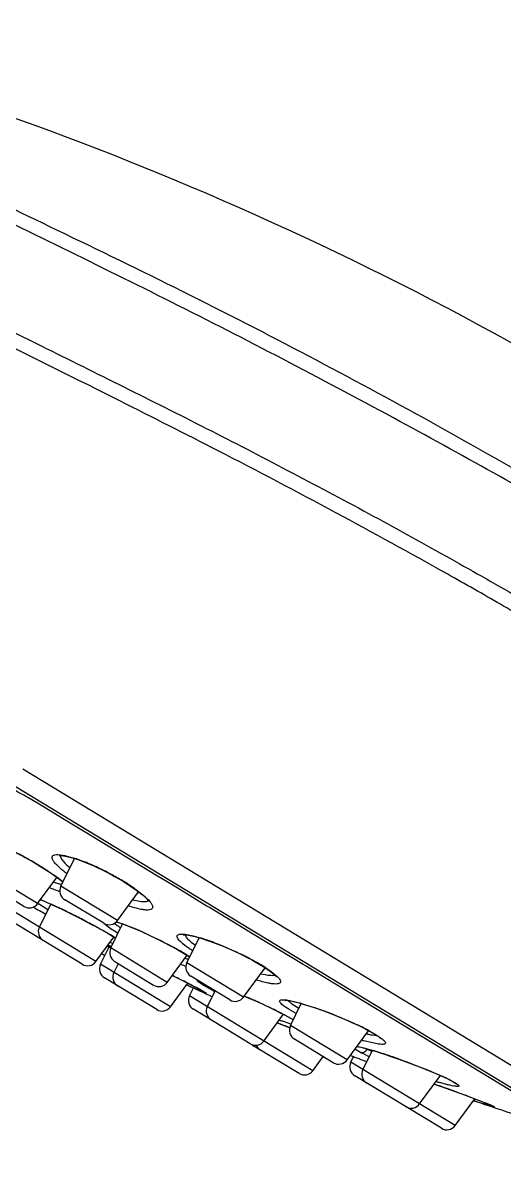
# Model space of a CAD drawing. Header units: millimetres. Extents: x 2881 to 3722, y -1342 to -748.
# Drawn here: x 3448.8 to 3472, y -861.6 to -806.8 of the extents above; entities that cross this region are included whole.
import ezdxf

# ---------------------------------------------------------------- set-up
doc = ezdxf.new("R2010")
doc.units = ezdxf.units.MM

msp = doc.modelspace()

# ---------------------------------------------------------------- linework, layer by layer
at = {"linetype": 'Continuous'}
for p, q in [((3477.355, -861.015), (3415.044, -823.225)), ((3478.38, -860.568), (3448.837, -842.651)), ((3449.544, -844.288), (3449.085, -844.007)), ((3451.195, -845.288), (3449.544, -844.288)), ((3451.831, -845.674), (3451.195, -845.288)), ((3455.313, -847.784), (3451.831, -845.674)), ((3448.867, -846.831), (3448.868, -846.836)), ((3450.667, -848.265), (3451.323, -846.935)), ((3450.959, -846.817), (3451.365, -846.936)), ((3451.434, -846.959), (3451.803, -847.097)), ((3449.552, -849.103), (3446.833, -847.454)), ((3450.079, -847.556), (3450.466, -847.824)), ((3451.736, -847.08), (3452.25, -847.295)), ((3452.25, -847.295), (3452.814, -847.564)), ((3452.814, -847.564), (3453.122, -847.726)), ((3448.889, -849.235), (3447.023, -848.103)), ((3449.552, -849.103), (3450.477, -847.841)), ((3450.315, -848.072), (3450.705, -848.184)), ((3450.466, -847.824), (3450.776, -848.062)), ((3453.13, -847.722), (3453.122, -847.726)), ((3455.695, -848.016), (3455.313, -847.784)), ((3456.246, -848.35), (3455.695, -848.016)), ((3450.633, -848.539), (3450.118, -848.35)), ((3453.386, -849.914), (3450.667, -848.265)), ((3453.386, -849.914), (3454.397, -848.534)), ((3454.196, -848.372), (3454.606, -848.682)), ((3457.651, -849.202), (3456.246, -848.35)), ((3452.352, -851.882), (3447.955, -849.215)), ((3450.04, -849.393), (3449.6, -849.118)), ((3449.633, -850.233), (3450.18, -849.123)), ((3449.689, -848.916), (3449.798, -848.959)), ((3449.73, -848.928), (3450.189, -849.125)), ((3449.798, -848.959), (3449.978, -849.034)), ((3452.723, -850.046), (3450.857, -848.913)), ((3454.13, -848.92), (3454.375, -848.974)), ((3457.801, -849.293), (3457.651, -849.202)), ((3450.683, -849.355), (3450.964, -849.491)), ((3450.964, -849.491), (3451.264, -849.64)), ((3451.213, -849.613), (3451.26, -849.637)), ((3459.955, -850.599), (3457.801, -849.293)), ((3451.689, -852.014), (3448.144, -849.864)), ((3451.894, -849.963), (3451.943, -849.989)), ((3451.943, -849.989), (3451.967, -850.001)), ((3451.967, -850.001), (3452.014, -850.027)), ((3452.286, -850.175), (3452.483, -850.283)), ((3452.293, -850.177), (3452.286, -850.175)), ((3452.483, -850.283), (3452.719, -850.415)), ((3452.89, -850.181), (3452.734, -850.049)), ((3453.085, -850.321), (3452.89, -850.181)), ((3453.061, -851.231), (3453.632, -850.074)), ((3453.397, -850.524), (3453.085, -850.321)), ((3453.253, -850.055), (3453.375, -850.146)), ((3453.351, -849.97), (3453.634, -850.069)), ((3453.663, -850.08), (3454.185, -850.287)), ((3452.352, -851.882), (3453.216, -850.704)), ((3452.832, -850.477), (3452.852, -850.489)), ((3456.631, -850.575), (3457.02, -850.65)), ((3456.725, -851.939), (3457.315, -850.74)), ((3457.02, -850.65), (3457.366, -850.745)), ((3457.715, -850.865), (3458.072, -850.993)), ((3462.307, -852.026), (3459.955, -850.599)), ((3452.572, -852.015), (3453.001, -851.143)), ((3453.066, -851.216), (3452.903, -851.128)), ((3453.06, -851.153), (3453.092, -851.168)), ((3455.78, -852.88), (3453.061, -851.231)), ((3455.99, -851.155), (3456.287, -851.319)), ((3456.004, -851.159), (3455.99, -851.155)), ((3456.93, -850.946), (3457.128, -851.092)), ((3458.867, -851.322), (3459.281, -851.514)), ((3452.63, -851.503), (3452.779, -851.594)), ((3453.251, -851.88), (3455.117, -853.012)), ((3455.78, -852.88), (3456.73, -851.583)), ((3459.444, -853.587), (3456.725, -851.939)), ((3456.793, -851.622), (3456.859, -851.666)), ((3459.281, -851.514), (3459.687, -851.718)), ((3459.687, -851.718), (3459.822, -851.789)), ((3459.822, -851.789), (3460.003, -851.889)), ((3459.843, -851.794), (3459.822, -851.789)), ((3455.932, -854.053), (3452.572, -852.015)), ((3453.416, -851.992), (3453.213, -852.404)), ((3459.444, -853.587), (3460.478, -852.176)), ((3460.279, -852.467), (3460.473, -852.506)), ((3460.508, -852.182), (3460.764, -852.356)), ((3460.764, -852.356), (3461.053, -852.591)), ((3462.444, -852.109), (3462.307, -852.026)), ((3462.549, -852.172), (3462.444, -852.109)), ((3464.801, -853.538), (3462.549, -852.172)), ((3455.269, -854.185), (3452.761, -852.664)), ((3455.932, -854.053), (3456.762, -852.92)), ((3456.102, -852.592), (3456.023, -852.553)), ((3458.781, -853.719), (3456.914, -852.587)), ((3457.991, -853.287), (3457.615, -853.081)), ((3456.844, -853.525), (3457.035, -853.136)), ((3462.771, -857.12), (3456.844, -853.525)), ((3457.099, -853.091), (3457.088, -853.086)), ((3457.551, -853.37), (3457.306, -853.266)), ((3457.36, -853.228), (3457.426, -853.264)), ((3457.49, -853.297), (3457.571, -853.343)), ((3457.554, -853.335), (3457.584, -853.353)), ((3457.584, -853.353), (3457.592, -853.357)), ((3457.703, -854.046), (3458.075, -853.291)), ((3459.479, -853.54), (3459.582, -853.584)), ((3474.742, -859.567), (3464.801, -853.538)), ((3459.759, -855.827), (3457.033, -854.174)), ((3461.977, -854.374), (3461.628, -854.176)), ((3461.696, -854.953), (3462.218, -853.894)), ((3461.848, -853.963), (3462.099, -854.113)), ((3462.278, -853.906), (3462.728, -854.047)), ((3460.422, -855.695), (3461.365, -854.408)), ((3461.417, -854.446), (3461.52, -854.501)), ((3461.439, -854.455), (3461.417, -854.446)), ((3461.42, -854.445), (3461.439, -854.455)), ((3461.439, -854.455), (3461.837, -854.675)), ((3461.52, -854.501), (3461.665, -854.58)), ((3461.061, -854.818), (3461.12, -854.842)), ((3461.064, -854.819), (3461.344, -854.933)), ((3461.12, -854.842), (3461.231, -854.887)), ((3461.674, -854.871), (3461.32, -854.75)), ((3461.344, -854.933), (3461.665, -855.065)), ((3464.415, -856.602), (3461.696, -854.953)), ((3464.415, -856.602), (3465.439, -855.205)), ((3464.643, -854.801), (3464.98, -854.958)), ((3464.98, -854.958), (3465.295, -855.115)), ((3465.295, -855.115), (3465.369, -855.153)), ((3465.401, -855.164), (3465.369, -855.153)), ((3465.501, -855.218), (3465.816, -855.398)), ((3463.752, -856.734), (3461.886, -855.602)), ((3465.785, -855.821), (3465.223, -855.683)), ((3465.631, -855.404), (3465.834, -855.428)), ((3465.816, -855.398), (3466.103, -855.593)), ((3462.108, -857.251), (3459.939, -855.936)), ((3465.057, -856.238), (3464.787, -856.092)), ((3464.877, -855.946), (3465.074, -855.988)), ((3465.335, -856.371), (3465.057, -856.238)), ((3465.074, -855.988), (3465.7, -856.162)), ((3465.178, -857.065), (3465.632, -856.143)), ((3465.373, -856.084), (3465.596, -856.188)), ((3465.596, -856.188), (3465.614, -856.196)), ((3462.771, -857.12), (3463.268, -856.441)), ((3464.596, -856.712), (3464.746, -856.409)), ((3469.608, -859.752), (3464.596, -856.712)), ((3468.945, -859.884), (3464.786, -857.361)), ((3467.897, -858.714), (3468.896, -857.351)), ((3468.277, -857.087), (3468.562, -857.205)), ((3468.454, -857.158), (3468.98, -857.385)), ((3468.562, -857.205), (3468.83, -857.321)), ((3468.596, -857.76), (3468.943, -857.883)), ((3469.256, -857.793), (3468.858, -857.684)), ((3468.943, -857.883), (3469.389, -858.042)), ((3468.946, -857.884), (3469.17, -857.964)), ((3469.288, -857.533), (3469.318, -857.547)), ((3469.352, -857.561), (3469.318, -857.547)), ((3469.352, -857.561), (3469.524, -857.65)), ((3469.638, -857.728), (3469.65, -857.738)), ((3469.608, -859.752), (3470.549, -858.467)), ((3470.185, -858.331), (3471.042, -858.654)), ((3470.558, -858.573), (3470.494, -858.551)), ((3470.664, -858.509), (3470.842, -858.577)), ((3470.842, -858.577), (3471.004, -858.64)), ((3471.314, -858.815), (3470.993, -858.715)), ((3471.215, -858.722), (3471.356, -858.78)), ((3471.269, -858.745), (3471.355, -858.78)), ((3471.377, -858.789), (3471.355, -858.78)), ((3471.445, -858.821), (3471.451, -858.824))]:
    msp.add_line(p, q, dxfattribs=at)
for points in [[(3448.163, -846.473), (3448.479, -846.631), (3448.808, -846.803), (3448.868, -846.836)], [(3448.868, -846.836), (3448.957, -846.885), (3449.337, -847.1), (3449.694, -847.315), (3450.02, -847.523)], [(3450.577, -846.795), (3450.583, -846.794), (3450.707, -846.794), (3450.953, -846.833), (3451.299, -846.926), (3451.736, -847.08)], [(3450.02, -847.523), (3450.307, -847.717), (3450.549, -847.893)], [(3450.549, -847.893), (3450.744, -848.047), (3450.765, -848.066)], [(3453.122, -847.726), (3453.25, -847.796), (3453.652, -848.03)], [(3453.652, -848.03), (3454.013, -848.259), (3454.321, -848.474), (3454.568, -848.668), (3454.748, -848.831), (3454.861, -848.957), (3454.885, -848.988)], [(3449.978, -849.034), (3450.187, -849.126), (3450.422, -849.233), (3450.683, -849.355)], [(3451.264, -849.64), (3451.579, -849.8), (3451.903, -849.969)], [(3451.903, -849.969), (3452.231, -850.144), (3452.286, -850.175)], [(3453.328, -849.968), (3453.533, -850.037), (3453.767, -850.123), (3454.029, -850.226), (3454.314, -850.345)], [(3454.314, -850.345), (3454.619, -850.478), (3454.94, -850.626), (3455.271, -850.785), (3455.604, -850.952), (3455.932, -851.124), (3455.99, -851.155)], [(3452.719, -850.415), (3452.941, -850.542), (3453.145, -850.661), (3453.297, -850.753)], [(3456.55, -850.599), (3456.546, -850.601), (3456.584, -850.598), (3456.703, -850.604), (3456.884, -850.633), (3457.116, -850.685), (3457.395, -850.762), (3457.715, -850.865)], [(3452.927, -851.097), (3452.946, -851.105), (3452.998, -851.127), (3453.06, -851.153)], [(3456.287, -851.319), (3456.554, -851.475), (3456.793, -851.622)], [(3458.072, -850.993), (3458.46, -851.147), (3458.867, -851.322)], [(3460.003, -851.889), (3460.382, -852.112), (3460.672, -852.304), (3460.88, -852.463), (3461.008, -852.582), (3461.036, -852.615)], [(3456.021, -852.552), (3456.261, -852.67), (3456.45, -852.764), (3456.632, -852.855), (3456.806, -852.943), (3456.97, -853.026)], [(3456.97, -853.026), (3457.194, -853.141), (3457.282, -853.187), (3457.36, -853.228)], [(3457.426, -853.264), (3457.481, -853.294), (3457.526, -853.319), (3457.554, -853.335)], [(3459.582, -853.584), (3459.851, -853.701), (3460.123, -853.822), (3460.396, -853.946), (3460.665, -854.072), (3460.926, -854.198)], [(3461.426, -853.738), (3461.428, -853.738), (3461.479, -853.738), (3461.577, -853.747), (3461.719, -853.77), (3461.899, -853.81), (3462.114, -853.865)], [(3462.114, -853.865), (3462.36, -853.935), (3462.634, -854.02), (3462.932, -854.12)], [(3462.932, -854.12), (3463.252, -854.233), (3463.589, -854.36), (3463.938, -854.498), (3464.292, -854.646), (3464.643, -854.801)], [(3460.926, -854.198), (3461.175, -854.322), (3461.417, -854.446)], [(3461.665, -854.58), (3461.789, -854.65), (3461.833, -854.677)], [(3465.369, -855.153), (3465.622, -855.291), (3465.811, -855.404)], [(3465.811, -855.404), (3465.953, -855.499), (3466.047, -855.571), (3466.076, -855.597)], [(3464.889, -855.955), (3464.962, -855.968), (3465.076, -855.993), (3465.215, -856.027), (3465.379, -856.07)], [(3465.379, -856.07), (3465.567, -856.124), (3465.777, -856.187)], [(3465.777, -856.187), (3466.008, -856.26), (3466.256, -856.341)], [(3466.256, -856.341), (3466.52, -856.43), (3466.798, -856.527), (3467.086, -856.63), (3467.382, -856.739), (3467.682, -856.852), (3467.982, -856.969), (3468.277, -857.087)], [(3468.83, -857.321), (3469.074, -857.431), (3469.288, -857.533)], [(3469.318, -857.547), (3469.407, -857.593), (3469.512, -857.65)], [(3469.512, -857.65), (3469.59, -857.696), (3469.638, -857.728)], [(3469.389, -858.042), (3469.613, -858.123), (3469.835, -858.203), (3470.054, -858.283), (3470.267, -858.361), (3470.471, -858.437), (3470.664, -858.509)], [(3471.004, -858.64), (3471.147, -858.696), (3471.269, -858.745)], [(3471.355, -858.78), (3471.393, -858.797), (3471.425, -858.812), (3471.445, -858.821)]]:
    msp.add_lwpolyline(points, dxfattribs=at)
for centre, radius, start, end in [((3219.842, -1291.92), 522.137, 62.83514, 63.41614), ((3453.606, -844.127), 3.651, 229.7123, 230.0892), ((3453.785, -843.912), 3.93, 230.0945, 230.8591), ((3449.216, -853.388), 6.801, 70.9588, 71.5799), ((3442.961, -858.306), 12.893, 56.4907, 56.9008), ((3447.938, -856.792), 10.437, 67.1352, 68.2666), ((3447.126, -858.705), 12.515, 64.0571, 67.1084), ((3446.626, -859.746), 13.671, 63.4496, 64.0839), ((3446.594, -859.796), 13.729, 61.5709, 63.4224), ((3446.902, -859.217), 13.073, 58.6928, 61.5498), ((3448.198, -857.079), 10.573, 56.6819, 58.6733), ((3451.116, -848.486), 0.5, 153.7645, 238.7653), ((3449.186, -855.574), 8.773, 55.1707, 56.6736), ((3455.566, -844.415), 4.312, 254.0367, 254.3051), ((3455.487, -844.7), 4.016, 254.298, 255.1768), ((3449.149, -848.807), 0.5, 238.7635, 323.7643), ((3452.906, -844.142), 5.975, 235.9363, 236.3974), ((3447.256, -855.106), 6.655, 68.1686, 68.5928), ((3455.177, -841.048), 9.501, 238.0456, 238.2595), ((3441.559, -868.32), 21.046, 65.2101, 65.7917), ((3440.432, -870.769), 23.742, 65.1007, 65.2197), ((3439.397, -872.992), 26.194, 64.6048, 65.095), ((3514.52, -729.459), 136.397, 241.44988, 241.74196), ((3437.748, -876.467), 30.041, 64.0502, 64.6054), ((3436.796, -878.43), 32.222, 63.8957, 64.0555), ((3436.401, -879.235), 33.119, 63.6837, 63.8956), ((3436.004, -880.039), 34.016, 63.4411, 63.6836), ((3435.502, -881.042), 35.137, 62.1899, 63.3539), ((3450.082, -850.454), 0.5, 153.7645, 238.7653), ((3435.438, -881.168), 35.278, 61.4603, 61.9742), ((3434.576, -882.656), 36.997, 61.0703, 61.3879), ((3436.221, -879.677), 33.594, 60.8483, 61.069), ((3438.583, -875.452), 28.754, 60.2953, 60.8577), ((3452.983, -849.618), 0.5, 238.7635, 323.7643), ((3454.735, -848.162), 2.404, 231.2148, 231.9335), ((3456.35, -845.954), 5.14, 234.6414, 236.719), ((3449.844, -860.353), 10.96, 69.6051, 69.7689), ((3441.137, -870.973), 23.597, 59.8663, 60.2344), ((3443.17, -867.477), 19.553, 58.9096, 59.8757), ((3445.328, -863.875), 15.355, 58.7215, 58.8654), ((3454.782, -859.318), 8.953, 72.2317, 73.2237), ((3454.283, -860.864), 10.578, 70.5194, 72.2156), ((3453.725, -862.45), 12.259, 69.1638, 70.534), ((3514.52, -729.459), 136.397, 243.14582, 243.21955), ((3450.341, -857.348), 6.765, 66.8619, 67.6656), ((3448.449, -861.787), 11.59, 66.4569, 66.8886), ((3453.51, -851.452), 0.5, 153.7645, 238.7653), ((3460.338, -834.71), 17.813, 245.7977, 245.9691), ((3459.798, -835.923), 16.485, 245.9674, 246.2628), ((3447.244, -867.309), 18.373, 60.3247, 61.5235), ((3449.246, -863.792), 14.326, 59.3945, 60.3167), ((3451.949, -851.586), 0.5, 238.7635, 323.7643), ((3450.874, -861.046), 11.133, 58.0141, 59.4092), ((3458.362, -846.252), 5.736, 252.5033, 254.0208), ((3457.173, -852.16), 0.5, 153.7645, 238.7653), ((3452.069, -859.125), 8.871, 57.2246, 57.9921), ((3458.098, -847.164), 4.787, 254.0561, 254.3819), ((3452.613, -865.358), 15.371, 63.5357, 64.0825), ((3453.22, -864.136), 14.007, 61.7801, 63.5303), ((3453.921, -862.793), 12.492, 60.4827, 61.7017), ((3455.15, -860.634), 10.008, 58.6702, 60.5122), ((3453.02, -852.236), 0.5, 153.7645, 238.7653), ((3453.661, -852.625), 0.5, 153.7645, 238.764), ((3459.809, -843.034), 9.591, 249.3702, 251.0069), ((3456.292, -858.751), 7.806, 57.3043, 58.6462), ((3455.377, -852.584), 0.5, 238.7635, 323.7643), ((3413.285, -939.566), 96.943, 63.58939, 63.78921), ((3426.073, -913.848), 68.221, 63.26586, 63.60163), ((3514.52, -729.459), 136.397, 244.92402, 245.49191), ((3474.816, -813.911), 43.075, 245.1572, 245.6859), ((3435.476, -895.199), 47.335, 62.9263, 63.2762), ((3440.391, -885.579), 36.532, 62.784, 62.922), ((3457.292, -853.746), 0.5, 153.7645, 238.7653), ((3466.376, -832.623), 22.547, 245.6533, 246.2799), ((3440.589, -885.121), 36.035, 62.5969, 62.7315), ((3446.283, -874.152), 23.676, 62.051, 62.6118), ((3451.669, -863.974), 12.16, 61.707, 61.9933), ((3453.412, -860.738), 8.485, 61.2728, 61.7138), ((3465.425, -839.119), 16, 242.3116, 242.5682), ((3459.041, -853.292), 0.5, 238.7635, 323.7643), ((3445.804, -885.59), 34.847, 66.6997, 66.9212), ((3445.816, -885.564), 34.819, 65.9973, 66.7001), ((3455.528, -853.757), 0.5, 238.7636, 323.7643), ((3458.151, -854.267), 0.5, 153.7645, 238.7656), ((3446.056, -885.026), 34.23, 65.6368, 65.9979), ((3447.239, -882.427), 31.374, 64.7344, 65.6479), ((3448.585, -879.563), 28.21, 64.5695, 64.7228), ((3449.73, -877.163), 25.551, 63.9798, 64.5774), ((3451.369, -873.805), 21.814, 63.256, 63.9805), ((3467.208, -838.385), 17.392, 249.6609, 249.8954), ((3453.068, -870.439), 18.043, 62.427, 63.2631), ((3466.645, -839.925), 15.752, 249.8933, 250.2431), ((3418.576, -959.501), 112.976, 67.58716, 67.81734), ((3462.145, -855.174), 0.5, 153.7645, 238.7653), ((3463.662, -848.65), 6.531, 252.2804, 252.8702), ((3458.435, -868.618), 15.151, 64.0148, 64.5688), ((3459.6, -866.232), 12.496, 62.4889, 64.0216), ((3460.452, -864.582), 10.639, 62.2782, 62.4539), ((3460.67, -864.138), 10.144, 61.5611, 62.2039), ((3460.018, -855.399), 0.5, 238.7632, 323.7643), ((3468.167, -845.403), 10.694, 253.4689, 254.0167), ((3466.554, -850.002), 5.481, 257.1591, 258.7803), ((3466.24, -851.593), 3.859, 258.7546, 260.9171), ((3465.93, -853.98), 1.451, 266.2088, 266.8177), ((3460.198, -855.509), 0.5, 226.4205, 238.7653), ((3460.5, -855.692), 0.5, 203.8822, 238.764), ((3467.483, -851.754), 4.817, 242.9935, 244.026), ((3460.365, -873.654), 18.288, 72.8223, 73.0368), ((3459.231, -877.303), 22.109, 71.752, 72.8076), ((3457.619, -882.253), 27.315, 71.642, 71.7933), ((3457.205, -883.501), 28.629, 71.4793, 71.6419), ((3455.924, -887.303), 32.642, 70.5753, 71.466), ((3464.012, -856.307), 0.5, 238.7635, 323.7643), ((3465.045, -856.933), 0.5, 153.7645, 238.7653), ((3514.52, -729.459), 136.397, 248.52479, 248.87592), ((3471.241, -843.536), 14.129, 245.2945, 245.8135), ((3471.921, -842.028), 15.783, 245.8014, 245.9282), ((3454.938, -890.124), 35.63, 70.4112, 70.5889), ((3462.367, -856.824), 0.5, 238.7648, 323.7643), ((3465.627, -857.286), 0.5, 153.7645, 238.766), ((3458.447, -881.224), 26.063, 67.4228, 67.8443), ((3463.377, -869.832), 13.65, 65.1944, 65.764), ((3465.147, -866.019), 9.446, 63.785, 65.2385), ((3424.421, -983.334), 133.117, 70.4591, 70.61974), ((3473.394, -842.217), 16.118, 253.0681, 253.6558), ((3425.495, -980.355), 129.951, 70.1945, 70.36092), ((3470.935, -851.1), 6.901, 255.9165, 256.1806), ((3466.049, -864.178), 7.396, 63.4761, 63.7577), ((3433.555, -958), 106.187, 69.82066, 70.19942), ((3467.494, -858.419), 0.5, 238.7628, 323.7643), ((3514.52, -729.459), 136.397, 251.17583, 253.04568), ((3482.258, -823.605), 36.873, 251.5014, 252.2124), ((3462.539, -880.496), 23.438, 68.5087, 68.73), ((3465.118, -873.928), 16.382, 68.1527, 68.485), ((3469.315, -863.624), 5.256, 66.8983, 67.1544), ((3469.204, -859.456), 0.5, 238.7648, 323.7643)]:
    msp.add_arc(centre, radius, start, end, dxfattribs=at)
for points, knots in [([(3432.336, -806.837), (3440.743, -808.593), (3457.635, -814.233), (3477.156, -824.46), (3491.97, -834.733), (3502.523, -843.4), (3512.556, -853.26), (3522.056, -863.657), (3531.024, -874.448), (3539.419, -885.696), (3547.276, -897.342), (3554.707, -909.272), (3561.734, -921.401), (3570.489, -937.806), (3576.415, -950.414), (3580.072, -958.934)], [0, 0, 0, 0, 0.11714, 0.241192, 0.299337, 0.362795, 0.427204, 0.491023, 0.554843, 0.618496, 0.682384, 0.746401, 0.810171, 0.873542, 1, 1, 1, 1]), ([(3473.903, -829.089), (3472.098, -828.036), (3468.342, -825.919), (3462.547, -822.794), (3456.555, -819.722), (3448.87, -816.003), (3441.75, -812.601), (3435.508, -809.607), (3432.894, -808.355), (3431.74, -807.82)], [0, 0, 0, 0, 0.132723, 0.273805, 0.418102, 0.560308, 0.815949, 0.919226, 1, 1, 1, 1]), ([(3453.503, -824.982), (3451.461, -823.959), (3447.462, -821.98), (3441.675, -819.09), (3436.348, -816.42), (3429.577, -813.046), (3424.603, -810.568), (3421.222, -808.87)], [0, 0, 0, 0, 0.189923, 0.370949, 0.537907, 0.685374, 1, 1, 1, 1]), ([(3425.302, -810.172), (3428.652, -811.842), (3434.279, -814.631), (3442.407, -818.706), (3449.846, -822.401), (3457.645, -826.257), (3464.11, -829.633), (3469.085, -832.371), (3472.567, -834.347), (3475.319, -835.963), (3477.38, -837.216), (3478.364, -837.819), (3478.851, -838.101)], [0, 0, 0, 0, 0.185853, 0.311842, 0.451489, 0.598282, 0.743871, 0.813626, 0.880215, 0.942696, 0.972072, 1, 1, 1, 1]), ([(3476.206, -831.113), (3473.038, -829.312), (3466.358, -825.576), (3456.115, -820.242), (3446.008, -815.359), (3439.522, -812.2), (3436.527, -810.761)], [0, 0, 0, 0, 0.245084, 0.514762, 0.776537, 1, 1, 1, 1]), ([(3478.611, -838.791), (3477.892, -838.375), (3476.435, -837.473), (3474.164, -836.116), (3471.753, -834.715), (3468.321, -832.765), (3463.813, -830.287), (3460.119, -828.349), (3458.225, -827.376)], [0, 0, 0, 0, 0.106513, 0.219975, 0.339631, 0.46454, 0.726679, 1, 1, 1, 1]), ([(3449.085, -844.007), (3448.957, -843.935), (3448.695, -843.808), (3448.328, -843.577), (3447.976, -843.332), (3447.505, -843.005), (3446.903, -842.613), (3446.396, -842.335), (3446.135, -842.218)], [0, 0, 0, 0, 0.126786, 0.25316, 0.376424, 0.499115, 0.751418, 1, 1, 1, 1]), ([(3447.925, -846.356), (3448.001, -846.391), (3448.319, -846.541), (3448.632, -846.703), (3448.867, -846.831)], [0, 0, 0, 0, 0.237985, 1, 1, 1, 1]), ([(3448.867, -846.831), (3448.967, -846.885), (3449.351, -847.099), (3449.728, -847.326), (3450.002, -847.505)], [0, 0, 0, 0, 0.256512, 1, 1, 1, 1]), ([(3450.465, -847.246), (3450.42, -847.199), (3450.343, -847.112), (3450.263, -846.988), (3450.229, -846.876), (3450.281, -846.785), (3450.393, -846.751), (3450.622, -846.743), (3450.817, -846.783), (3450.959, -846.817)], [0, 0, 0, 0, 0.161723, 0.282436, 0.366018, 0.432494, 0.517618, 0.639138, 1, 1, 1, 1]), ([(3450.637, -846.792), (3450.637, -846.808), (3450.65, -846.884), (3450.692, -846.952), (3450.728, -847.002)], [0, 0, 0, 0, 0.197817, 1, 1, 1, 1]), ([(3450.728, -847.002), (3450.748, -847.031), (3450.857, -847.166), (3450.987, -847.284), (3451.093, -847.372)], [0, 0, 0, 0, 0.205134, 1, 1, 1, 1]), ([(3450.951, -847.66), (3450.902, -847.624), (3450.733, -847.494), (3450.571, -847.355), (3450.465, -847.246)], [0, 0, 0, 0, 0.285381, 1, 1, 1, 1]), ([(3454.606, -848.682), (3454.729, -848.783), (3454.89, -848.926), (3455.038, -849.131), (3455.088, -849.244), (3455.07, -849.348), (3454.974, -849.404), (3454.841, -849.417), (3454.737, -849.41), (3454.677, -849.403)], [0, 0, 0, 0, 0.384744, 0.515981, 0.609, 0.676608, 0.749923, 0.855252, 1, 1, 1, 1]), ([(3454.677, -849.403), (3454.624, -849.397), (3454.363, -849.353), (3454.109, -849.277), (3453.911, -849.209)], [0, 0, 0, 0, 0.204642, 1, 1, 1, 1]), ([(3454.375, -848.974), (3454.474, -848.992), (3454.64, -849.013), (3454.815, -848.998), (3454.876, -848.969)], [0, 0, 0, 0, 0.600513, 1, 1, 1, 1]), ([(3454.185, -850.287), (3454.335, -850.349), (3454.952, -850.618), (3455.556, -850.916), (3456.004, -851.159)], [0, 0, 0, 0, 0.241121, 1, 1, 1, 1]), ([(3456.442, -850.959), (3456.381, -850.902), (3456.289, -850.824), (3456.219, -850.621), (3456.424, -850.544), (3456.546, -850.565), (3456.631, -850.575)], [0, 0, 0, 0, 0.320625, 0.493098, 0.668007, 1, 1, 1, 1]), ([(3456.632, -850.599), (3456.645, -850.657), (3456.741, -850.786), (3456.856, -850.887), (3456.93, -850.946)], [0, 0, 0, 0, 0.384066, 1, 1, 1, 1]), ([(3456.996, -851.365), (3456.939, -851.329), (3456.747, -851.204), (3456.561, -851.068), (3456.442, -850.959)], [0, 0, 0, 0, 0.294948, 1, 1, 1, 1]), ([(3458.086, -850.992), (3458.189, -851.031), (3458.61, -851.198), (3459.023, -851.383), (3459.332, -851.533)], [0, 0, 0, 0, 0.24291, 1, 1, 1, 1]), ([(3460.473, -852.506), (3460.567, -852.523), (3460.729, -852.546), (3460.894, -852.545), (3460.96, -852.53)], [0, 0, 0, 0, 0.588473, 1, 1, 1, 1]), ([(3457.615, -853.081), (3457.553, -853.045), (3457.449, -852.983), (3457.317, -852.892), (3457.245, -852.836), (3457.211, -852.787), (3457.218, -852.774)], [0, 0, 0, 0, 0.416346, 0.722833, 0.914312, 1, 1, 1, 1]), ([(3460.78, -852.943), (3460.729, -852.935), (3460.485, -852.891), (3460.245, -852.825), (3460.058, -852.767)], [0, 0, 0, 0, 0.210049, 1, 1, 1, 1]), ([(3461.053, -852.591), (3461.086, -852.623), (3461.141, -852.68), (3461.2, -852.765), (3461.229, -852.84), (3461.196, -852.938), (3461.008, -852.971), (3460.873, -852.956), (3460.78, -852.943)], [0, 0, 0, 0, 0.169613, 0.29711, 0.387588, 0.458272, 0.650225, 1, 1, 1, 1]), ([(3457.571, -853.343), (3457.603, -853.361), (3457.729, -853.438), (3457.587, -853.384), (3457.551, -853.37)], [0, 0, 0, 0, 0.485407, 1, 1, 1, 1]), ([(3461.628, -854.176), (3461.511, -854.105), (3461.354, -854.007), (3461.213, -853.87), (3461.161, -853.792), (3461.201, -853.722), (3461.296, -853.711), (3461.426, -853.711), (3461.531, -853.727), (3461.592, -853.737)], [0, 0, 0, 0, 0.388907, 0.505418, 0.575284, 0.624826, 0.702323, 0.826355, 1, 1, 1, 1]), ([(3461.58, -853.745), (3461.593, -853.761), (3461.672, -853.845), (3461.769, -853.911), (3461.848, -853.963)], [0, 0, 0, 0, 0.182708, 1, 1, 1, 1]), ([(3461.592, -853.737), (3461.641, -853.745), (3461.872, -853.791), (3462.1, -853.853), (3462.278, -853.906)], [0, 0, 0, 0, 0.209497, 1, 1, 1, 1]), ([(3462.728, -854.047), (3462.911, -854.107), (3463.661, -854.371), (3464.397, -854.677), (3464.941, -854.935)], [0, 0, 0, 0, 0.241891, 1, 1, 1, 1]), ([(3466.103, -855.593), (3466.134, -855.618), (3466.187, -855.664), (3466.242, -855.728), (3466.27, -855.79), (3466.235, -855.84), (3466.165, -855.855), (3466.013, -855.861), (3465.882, -855.839), (3465.785, -855.821)], [0, 0, 0, 0, 0.15856, 0.270141, 0.341278, 0.398755, 0.48343, 0.610754, 1, 1, 1, 1]), ([(3465.057, -856.238), (3465.112, -856.256), (3465.249, -856.238), (3465.34, -856.142), (3465.373, -856.084)], [0, 0, 0, 0, 0.46577, 1, 1, 1, 1]), ([(3466.883, -856.556), (3467.002, -856.598), (3467.469, -856.767), (3467.933, -856.945), (3468.276, -857.085)], [0, 0, 0, 0, 0.25295, 1, 1, 1, 1]), ([(3469.524, -857.65), (3469.57, -857.675), (3469.646, -857.719), (3469.729, -857.775), (3469.771, -857.813), (3469.787, -857.834), (3469.792, -857.855), (3469.768, -857.877), (3469.706, -857.876), (3469.543, -857.864), (3469.397, -857.828), (3469.287, -857.8)], [0, 0, 0, 0, 0.181345, 0.307645, 0.350022, 0.379304, 0.398544, 0.416821, 0.483281, 0.602936, 1, 1, 1, 1]), ([(3471.377, -858.789), (3471.427, -858.81), (3471.636, -858.911), (3471.382, -858.835), (3471.314, -858.815)], [0, 0, 0, 0, 0.432696, 1, 1, 1, 1])]:
    msp.add_open_spline(points, degree=3, knots=knots, dxfattribs=at)

doc.saveas('drawing.dxf')
